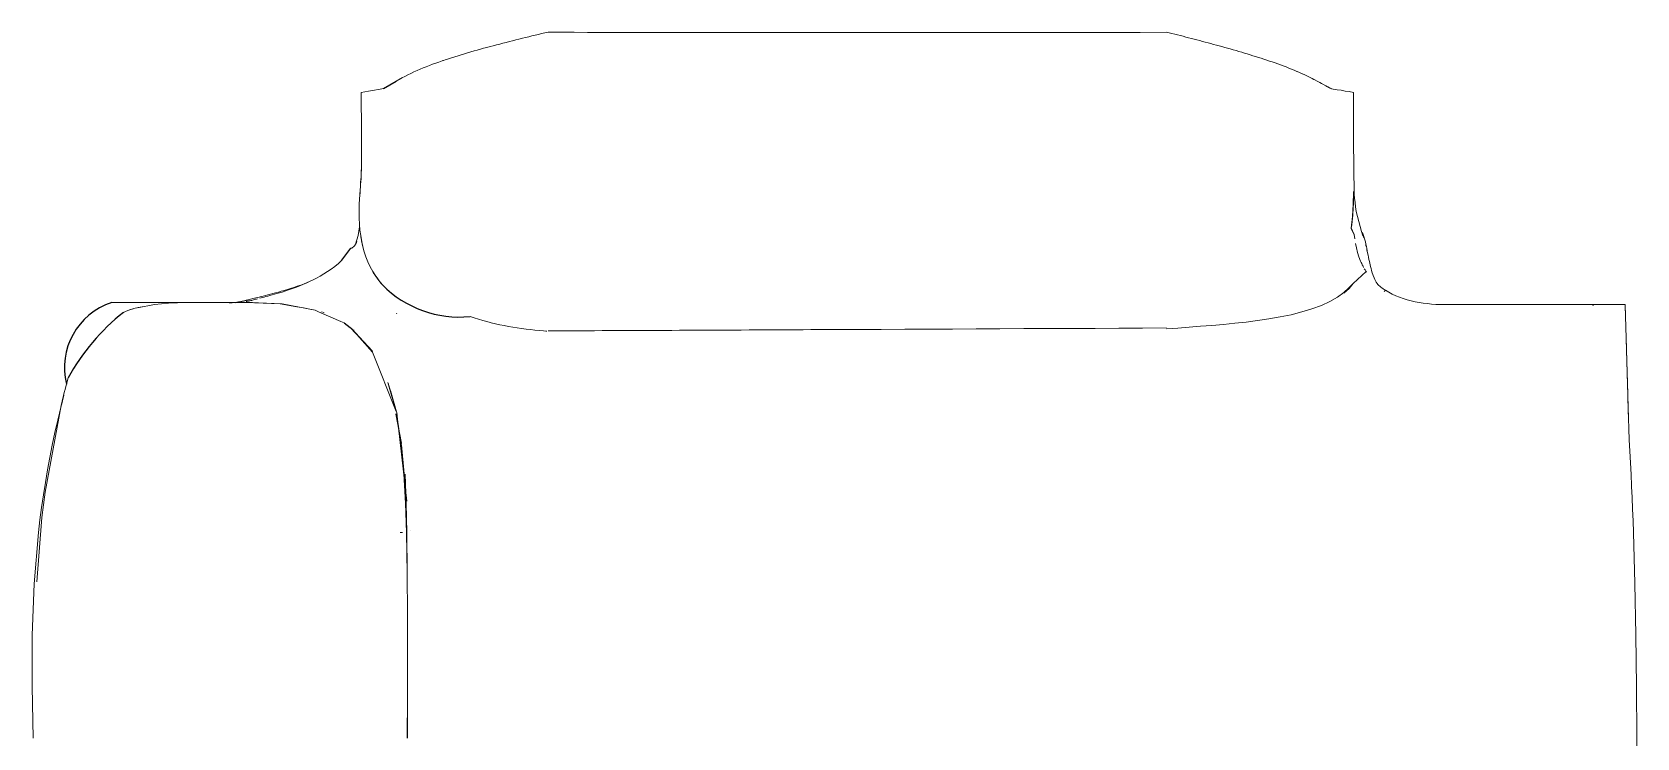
# Model space of a CAD drawing. Header units: inches. Extents: x -2 to 764, y -6 to 562.
# Drawn here: x 49.19 to 79.59, y 241.11 to 254.49 of the extents above; entities that cross this region are included whole.
import ezdxf

# ---------------------------------------------------------------- set-up
doc = ezdxf.new("R2010")
doc.units = ezdxf.units.IN
doc.header["$MEASUREMENT"] = 0
doc.layers.get('0').update_dxf_attribs({"true_color": 0xffffff})
doc.layers.add('SEAT', color=5, linetype='Continuous')

# ---------------------------------------------------------------- blocks, each defined once
blk = doc.blocks.new('LSD225X_0P')
at = {"layer": 'SEAT', "linetype": 'Continuous', "lineweight": 0}
for p, q in [((-6.526, 41.345), (-6.465, 41.36)), ((-6.465, 41.36), (-6.404, 41.375)), ((-6.404, 41.375), (-6.339, 41.391)), ((-6.339, 41.391), (-6.279, 41.406)), ((-6.279, 41.406), (-6.218, 41.421)), ((-6.218, 41.421), (-6.158, 41.436)), ((-6.158, 41.436), (-6.097, 41.45)), ((-6.097, 41.45), (-6.037, 41.465)), ((-6.037, 41.465), (-5.976, 41.48)), ((-5.976, 41.48), (-5.916, 41.494)), ((-5.916, 41.494), (-5.854, 41.509)), ((-5.854, 41.505), (-5.854, 41.509)), ((-5.854, 41.509), (-5.605, 41.507)), ((-5.854, 41.506), (-5.854, 41.509)), ((-5.605, 41.507), (-5.356, 41.506)), ((-5.356, 41.506), (-5.108, 41.504)), ((-5.108, 41.504), (-4.859, 41.504)), ((-4.859, 41.504), (-4.614, 41.503)), ((-4.614, 41.503), (-4.361, 41.502)), ((-4.361, 41.502), (-4.111, 41.502)), ((-4.111, 41.502), (-3.862, 41.501)), ((-3.862, 41.501), (-3.604, 41.501)), ((-3.604, 41.501), (-3.372, 41.501)), ((-3.372, 41.501), (-3.114, 41.501)), ((-3.114, 41.501), (-2.866, 41.501)), ((-2.866, 41.501), (-2.616, 41.502)), ((-2.616, 41.502), (-2.361, 41.502)), ((-2.361, 41.502), (-2.128, 41.502)), ((-2.128, 41.502), (-1.867, 41.503)), ((-1.867, 41.503), (-1.606, 41.503)), ((-1.606, 41.503), (-1.368, 41.503)), ((-1.368, 41.503), (-1.118, 41.503)), ((-1.118, 41.503), (-0.869, 41.503)), ((-0.869, 41.503), (-0.619, 41.503)), ((-0.619, 41.503), (0.38, 41.503)), ((0.38, 41.503), (0.629, 41.503)), ((0.629, 41.503), (0.88, 41.503)), ((0.88, 41.503), (1.128, 41.503)), ((1.128, 41.503), (1.378, 41.503)), ((1.378, 41.503), (1.627, 41.503)), ((1.627, 41.503), (1.877, 41.502)), ((1.877, 41.502), (2.12, 41.502)), ((2.12, 41.502), (2.376, 41.502)), ((2.376, 41.502), (2.625, 41.501)), ((2.625, 41.501), (2.874, 41.501)), ((2.874, 41.501), (3.134, 41.501)), ((3.134, 41.501), (3.373, 41.5)), ((3.373, 41.5), (3.612, 41.5)), ((3.612, 41.5), (3.373, 41.5)), ((3.373, 41.5), (3.442, 41.5)), ((3.442, 41.5), (3.612, 41.5)), ((3.612, 41.5), (3.871, 41.501)), ((3.871, 41.501), (4.121, 41.501)), ((4.121, 41.501), (4.373, 41.502)), ((4.373, 41.502), (4.619, 41.502)), ((4.619, 41.502), (4.868, 41.503)), ((4.868, 41.503), (5.116, 41.503)), ((5.116, 41.503), (5.365, 41.504)), ((5.365, 41.504), (5.116, 41.503)), ((5.116, 41.503), (5.19, 41.504)), ((5.19, 41.504), (5.863, 41.508)), ((5.863, 41.508), (5.915, 41.495)), ((5.915, 41.495), (5.968, 41.482)), ((5.968, 41.482), (6.021, 41.469)), ((6.021, 41.469), (6.073, 41.455)), ((6.073, 41.455), (6.126, 41.442)), ((6.126, 41.442), (6.178, 41.429)), ((6.178, 41.429), (6.23, 41.415)), ((6.23, 41.415), (6.283, 41.402)), ((6.283, 41.402), (6.336, 41.388)), ((6.336, 41.388), (6.389, 41.374)), ((6.389, 41.374), (6.441, 41.361)), ((6.441, 41.361), (6.494, 41.347)), ((-7.62, 41.043), (-7.559, 41.062)), ((-7.559, 41.062), (-7.499, 41.08)), ((-7.499, 41.08), (-7.438, 41.098)), ((-7.438, 41.098), (-7.378, 41.116)), ((-7.378, 41.116), (-7.317, 41.134)), ((-7.317, 41.134), (-7.256, 41.151)), ((-7.256, 41.151), (-7.196, 41.169)), ((-7.196, 41.169), (-7.135, 41.186)), ((-7.135, 41.186), (-7.074, 41.202)), ((-7.074, 41.202), (-7.013, 41.219)), ((-7.013, 41.219), (-6.952, 41.235)), ((-6.952, 41.235), (-6.892, 41.251)), ((-6.892, 41.251), (-6.831, 41.267)), ((-6.831, 41.267), (-6.77, 41.283)), ((-6.77, 41.283), (-6.709, 41.299)), ((-6.709, 41.299), (-6.648, 41.314)), ((-6.648, 41.314), (-6.587, 41.33)), ((-6.587, 41.33), (-6.526, 41.345)), ((6.494, 41.347), (6.547, 41.333)), ((6.547, 41.333), (6.599, 41.319)), ((6.599, 41.319), (6.652, 41.305)), ((6.652, 41.305), (6.704, 41.291)), ((6.704, 41.291), (6.757, 41.276)), ((6.757, 41.276), (6.809, 41.262)), ((6.809, 41.262), (6.862, 41.248)), ((6.862, 41.248), (6.914, 41.233)), ((6.914, 41.233), (6.967, 41.219)), ((6.967, 41.219), (7.02, 41.204)), ((7.02, 41.204), (7.072, 41.189)), ((7.072, 41.189), (7.125, 41.174)), ((7.125, 41.174), (7.184, 41.157)), ((7.184, 41.157), (7.237, 41.141)), ((7.237, 41.141), (7.29, 41.126)), ((7.29, 41.126), (7.342, 41.11)), ((7.342, 41.11), (7.395, 41.095)), ((7.395, 41.095), (7.448, 41.079)), ((7.448, 41.079), (7.5, 41.062)), ((7.5, 41.062), (7.553, 41.046)), ((-8.452, 40.727), (-8.394, 40.754)), ((-8.394, 40.754), (-8.336, 40.78)), ((-8.336, 40.78), (-8.278, 40.805)), ((-8.278, 40.805), (-8.219, 40.829)), ((-8.219, 40.829), (-8.16, 40.853)), ((-8.16, 40.853), (-8.101, 40.876)), ((-8.101, 40.876), (-8.041, 40.899)), ((-8.041, 40.899), (-7.982, 40.921)), ((-7.982, 40.921), (-7.922, 40.942)), ((-7.922, 40.942), (-7.892, 40.953)), ((-7.892, 40.953), (-7.862, 40.963)), ((-7.862, 40.963), (-7.847, 40.968)), ((-7.847, 40.968), (-7.832, 40.973)), ((-7.832, 40.973), (-7.802, 40.984)), ((-7.802, 40.984), (-7.741, 41.004)), ((-7.741, 41.004), (-7.681, 41.023)), ((-7.681, 41.023), (-7.62, 41.043)), ((7.553, 41.046), (7.606, 41.029)), ((7.606, 41.029), (7.658, 41.013)), ((7.658, 41.013), (7.711, 40.995)), ((7.711, 40.995), (7.763, 40.978)), ((7.763, 40.978), (7.816, 40.96)), ((7.816, 40.96), (7.868, 40.943)), ((7.868, 40.943), (7.92, 40.924)), ((7.92, 40.924), (7.972, 40.906)), ((7.972, 40.906), (8.025, 40.887)), ((8.025, 40.887), (8.077, 40.867)), ((8.077, 40.867), (8.129, 40.848)), ((8.129, 40.848), (8.181, 40.828)), ((8.181, 40.828), (8.232, 40.807)), ((8.232, 40.807), (8.284, 40.786)), ((8.284, 40.786), (8.335, 40.764)), ((8.374, 40.747), (8.323, 40.769)), ((8.323, 40.769), (8.386, 40.742)), ((8.335, 40.764), (8.374, 40.747)), ((8.437, 40.719), (8.374, 40.747)), ((8.386, 40.742), (8.374, 40.747)), ((8.374, 40.747), (8.424, 40.725)), ((-8.73, 40.579), (-8.658, 40.62)), ((-8.676, 40.61), (-8.73, 40.579)), ((-8.713, 40.59), (-8.658, 40.62)), ((-8.603, 40.649), (-8.676, 40.61)), ((-8.676, 40.61), (-8.649, 40.625)), ((-8.658, 40.62), (-8.676, 40.61)), ((-8.658, 40.62), (-8.603, 40.649)), ((-8.649, 40.625), (-8.621, 40.641)), ((-8.621, 40.641), (-8.565, 40.67)), ((-8.565, 40.67), (-8.509, 40.699)), ((-8.509, 40.699), (-8.452, 40.727)), ((8.386, 40.742), (8.395, 40.738)), ((8.395, 40.738), (8.437, 40.719)), ((8.424, 40.725), (8.475, 40.702)), ((8.475, 40.702), (8.525, 40.679)), ((8.525, 40.679), (8.575, 40.655)), ((8.575, 40.655), (8.624, 40.63)), ((8.673, 40.605), (8.611, 40.636)), ((8.611, 40.636), (8.66, 40.611)), ((8.624, 40.63), (8.657, 40.613)), ((8.657, 40.613), (8.673, 40.605)), ((8.708, 40.586), (8.66, 40.611)), ((8.66, 40.611), (8.673, 40.605)), ((8.66, 40.611), (8.721, 40.579)), ((8.673, 40.605), (8.721, 40.579)), ((8.756, 40.56), (8.708, 40.586)), ((8.79, 40.541), (8.743, 40.567)), ((8.743, 40.567), (8.803, 40.534)), ((8.772, 40.551), (8.756, 40.56)), ((8.803, 40.534), (8.772, 40.551)), ((8.824, 40.522), (8.777, 40.547)), ((8.777, 40.547), (8.837, 40.515)), ((8.836, 40.515), (8.79, 40.541)), ((8.87, 40.497), (8.824, 40.522)), ((8.837, 40.515), (8.824, 40.522)), ((8.824, 40.522), (8.883, 40.488)), ((8.837, 40.515), (8.836, 40.515)), ((8.883, 40.488), (8.837, 40.515)), ((8.904, 40.479), (8.858, 40.503)), ((8.858, 40.503), (8.916, 40.471)), ((8.88, 40.491), (8.87, 40.497)), ((8.916, 40.471), (8.88, 40.491)), ((8.937, 40.461), (8.892, 40.484)), ((8.892, 40.484), (8.949, 40.454)), ((8.921, 40.469), (8.904, 40.479)), ((8.949, 40.454), (8.921, 40.469)), ((8.971, 40.444), (8.926, 40.466)), ((8.957, 40.451), (8.937, 40.461)), ((8.995, 40.434), (8.96, 40.448)), ((8.984, 40.438), (8.971, 40.444)), ((-9.397, 40.367), (-9.325, 40.379)), ((-9.397, 40.349), (-9.397, 40.367)), ((-9.397, 40.332), (-9.397, 40.349)), ((-9.397, 40.314), (-9.397, 40.332)), ((-9.397, 40.296), (-9.397, 40.314)), ((-9.397, 40.278), (-9.397, 40.296)), ((-9.397, 40.261), (-9.397, 40.278)), ((-9.397, 40.243), (-9.397, 40.261)), ((-9.397, 40.225), (-9.397, 40.243)), ((-9.397, 40.207), (-9.397, 40.225)), ((-9.397, 40.19), (-9.397, 40.207)), ((-9.397, 40.172), (-9.397, 40.19)), ((-9.397, 40.154), (-9.397, 40.172)), ((-9.397, 40.136), (-9.397, 40.154)), ((-9.397, 40.119), (-9.397, 40.136)), ((-9.325, 40.379), (-9.253, 40.391)), ((-9.253, 40.391), (-9.181, 40.402)), ((-9.181, 40.402), (-9.037, 40.426)), ((-8.972, 40.439), (-9.037, 40.426)), ((8.986, 40.435), (8.985, 40.436)), ((8.996, 40.433), (8.993, 40.434)), ((9.02, 40.429), (8.995, 40.434)), ((9.097, 40.417), (9.02, 40.429)), ((9.174, 40.405), (9.097, 40.417)), ((9.25, 40.392), (9.174, 40.405)), ((9.327, 40.38), (9.25, 40.392)), ((9.404, 40.367), (9.327, 40.38)), ((9.404, 40.338), (9.404, 40.367)), ((9.404, 40.309), (9.404, 40.338)), ((9.404, 40.28), (9.404, 40.309)), ((9.404, 40.25), (9.404, 40.28)), ((9.404, 40.221), (9.404, 40.25)), ((9.404, 40.191), (9.404, 40.221)), ((9.404, 40.162), (9.404, 40.191)), ((9.404, 40.132), (9.404, 40.162)), ((-9.397, 40.101), (-9.397, 40.119)), ((-9.397, 40.083), (-9.397, 40.101)), ((-9.397, 40.065), (-9.397, 40.083)), ((-9.397, 40.048), (-9.397, 40.065)), ((-9.397, 40.03), (-9.397, 40.048)), ((-9.397, 40.012), (-9.397, 40.03)), ((-9.397, 39.994), (-9.397, 40.012)), ((-9.388, 39.962), (-9.397, 40.003)), ((-9.388, 39.944), (-9.388, 39.962)), ((-9.388, 39.926), (-9.388, 39.944)), ((-9.388, 39.908), (-9.388, 39.926)), ((-9.388, 39.891), (-9.388, 39.908)), ((-9.388, 39.873), (-9.388, 39.891)), ((-9.388, 39.855), (-9.388, 39.873)), ((-9.388, 39.838), (-9.388, 39.855)), ((-9.388, 39.82), (-9.388, 39.838)), ((9.404, 40.103), (9.404, 40.132)), ((9.404, 40.073), (9.404, 40.103)), ((9.404, 40.044), (9.404, 40.073)), ((9.404, 40.014), (9.404, 40.044)), ((9.404, 39.985), (9.404, 40.014)), ((9.404, 39.955), (9.404, 39.985)), ((9.404, 39.926), (9.404, 39.955)), ((9.404, 39.896), (9.404, 39.926)), ((9.404, 39.866), (9.404, 39.896)), ((9.404, 39.837), (9.404, 39.866)), ((9.404, 39.807), (9.404, 39.837)), ((-9.388, 39.802), (-9.388, 39.82)), ((-9.388, 39.784), (-9.388, 39.802)), ((-9.388, 39.767), (-9.388, 39.784)), ((-9.388, 39.749), (-9.388, 39.767)), ((-9.388, 39.731), (-9.388, 39.749)), ((-9.388, 39.713), (-9.388, 39.731)), ((-9.388, 39.696), (-9.388, 39.713)), ((-9.388, 39.678), (-9.388, 39.696)), ((-9.388, 39.66), (-9.388, 39.678)), ((-9.388, 39.642), (-9.388, 39.66)), ((-9.388, 39.624), (-9.388, 39.642)), ((-9.388, 39.606), (-9.388, 39.624)), ((-9.388, 39.588), (-9.388, 39.606)), ((-9.388, 39.57), (-9.388, 39.588)), ((-9.388, 39.552), (-9.388, 39.57)), ((-9.388, 39.534), (-9.388, 39.552)), ((-9.388, 39.516), (-9.388, 39.534)), ((9.404, 39.778), (9.404, 39.807)), ((9.404, 39.748), (9.404, 39.778)), ((9.404, 39.719), (9.404, 39.748)), ((9.404, 39.69), (9.404, 39.719)), ((9.404, 39.661), (9.404, 39.69)), ((9.404, 39.631), (9.404, 39.661)), ((9.404, 39.602), (9.404, 39.631)), ((9.404, 39.572), (9.404, 39.602)), ((9.404, 39.542), (9.404, 39.572)), ((9.404, 39.512), (9.404, 39.542)), ((-9.388, 39.497), (-9.388, 39.516)), ((-9.388, 39.479), (-9.388, 39.497)), ((-9.388, 39.461), (-9.388, 39.479)), ((-9.388, 39.443), (-9.388, 39.461)), ((-9.388, 39.425), (-9.388, 39.443)), ((-9.388, 39.407), (-9.388, 39.425)), ((-9.388, 39.389), (-9.388, 39.407)), ((-9.388, 39.372), (-9.388, 39.389)), ((-9.388, 39.355), (-9.388, 39.372)), ((-9.388, 39.338), (-9.388, 39.355)), ((-9.388, 39.321), (-9.388, 39.338)), ((-9.388, 39.305), (-9.388, 39.321)), ((-9.388, 39.289), (-9.388, 39.305)), ((-9.388, 39.274), (-9.388, 39.289)), ((-9.388, 39.259), (-9.388, 39.274)), ((-9.388, 39.244), (-9.388, 39.259)), ((-9.388, 39.229), (-9.388, 39.244)), ((-9.388, 39.215), (-9.388, 39.229)), ((9.404, 39.481), (9.404, 39.512)), ((9.404, 39.451), (9.404, 39.481)), ((9.422, 38.438), (9.404, 39.451)), ((9.404, 39.39), (9.404, 39.42)), ((9.404, 39.36), (9.404, 39.39)), ((9.404, 39.331), (9.404, 39.36)), ((-9.392, 38.881), (-9.39, 38.922)), ((-9.389, 39.011), (-9.391, 38.906)), ((-9.389, 38.995), (-9.391, 38.908)), ((-9.391, 38.906), (-9.39, 38.979)), ((-9.39, 38.979), (-9.391, 38.875)), ((-9.391, 38.908), (-9.388, 38.976)), ((-9.387, 39.109), (-9.39, 39.006)), ((-9.39, 39.006), (-9.388, 39.076)), ((-9.388, 39.076), (-9.39, 38.972)), ((-9.39, 38.972), (-9.389, 39.043)), ((-9.389, 39.043), (-9.39, 38.938)), ((-9.39, 39.006), (-9.389, 39.04)), ((-9.39, 38.933), (-9.388, 39.038)), ((-9.388, 39.017), (-9.39, 38.933)), ((-9.39, 38.979), (-9.389, 39.011)), ((-9.39, 38.938), (-9.389, 39.011)), ((-9.39, 38.972), (-9.39, 39.006)), ((-9.39, 38.974), (-9.39, 38.979)), ((-9.39, 38.938), (-9.39, 38.972)), ((-9.386, 39.142), (-9.389, 39.04)), ((-9.389, 39.04), (-9.387, 39.109)), ((-9.389, 39.043), (-9.388, 39.076)), ((-9.389, 39.04), (-9.388, 39.074)), ((-9.389, 39.011), (-9.389, 39.043)), ((-9.389, 38.995), (-9.388, 39.017)), ((-9.388, 39.201), (-9.388, 39.215)), ((-9.388, 39.187), (-9.388, 39.201)), ((-9.388, 39.173), (-9.388, 39.187)), ((-9.388, 39.159), (-9.388, 39.173)), ((-9.386, 39.171), (-9.388, 39.092)), ((-9.388, 39.146), (-9.388, 39.159)), ((-9.388, 39.132), (-9.388, 39.146)), ((-9.388, 39.108), (-9.387, 39.142)), ((-9.387, 39.142), (-9.388, 39.059)), ((-9.388, 39.119), (-9.388, 39.132)), ((-9.388, 39.105), (-9.388, 39.119)), ((-9.388, 39.076), (-9.387, 39.109)), ((-9.388, 39.081), (-9.388, 39.108)), ((-9.388, 39.059), (-9.388, 39.108)), ((-9.388, 39.108), (-9.388, 39.017)), ((-9.388, 39.092), (-9.388, 39.105)), ((-9.388, 39.079), (-9.388, 39.092)), ((-9.388, 39.074), (-9.388, 39.081)), ((-9.388, 39.059), (-9.388, 39.079)), ((-9.388, 39.038), (-9.388, 39.059)), ((-9.388, 39.017), (-9.388, 38.997)), ((-9.388, 38.976), (-9.388, 38.997)), ((-9.387, 39.109), (-9.386, 39.142)), ((-9.407, 38.601), (-9.404, 38.65)), ((-9.398, 38.728), (-9.405, 38.626)), ((-9.405, 38.626), (-9.4, 38.703)), ((-9.404, 38.65), (-9.398, 38.728)), ((-9.403, 38.65), (-9.397, 38.757)), ((-9.397, 38.753), (-9.403, 38.65)), ((-9.401, 38.676), (-9.395, 38.803)), ((-9.396, 38.778), (-9.401, 38.676)), ((-9.4, 38.703), (-9.397, 38.753)), ((-9.397, 38.757), (-9.396, 38.778)), ((-9.395, 38.803), (-9.394, 38.829)), ((-9.394, 38.829), (-9.393, 38.855)), ((-9.393, 38.855), (-9.392, 38.881)), ((-9.391, 38.875), (-9.391, 38.912)), ((-9.43, 38.233), (-9.424, 38.355)), ((-9.424, 38.355), (-9.423, 38.373)), ((-9.423, 38.373), (-9.421, 38.392)), ((-9.421, 38.392), (-9.415, 38.479)), ((-9.42, 38.412), (-9.411, 38.535)), ((-9.413, 38.515), (-9.42, 38.412)), ((-9.415, 38.479), (-9.413, 38.515)), ((-9.411, 38.535), (-9.41, 38.556)), ((-9.41, 38.556), (-9.408, 38.579)), ((-9.408, 38.579), (-9.407, 38.601)), ((9.396, 38.089), (9.406, 38.321)), ((9.397, 38.103), (9.406, 38.321)), ((9.402, 38.223), (9.404, 38.45)), ((9.404, 38.472), (9.403, 38.244)), ((9.403, 38.244), (9.404, 38.464)), ((9.403, 38.233), (9.404, 38.45)), ((9.404, 38.255), (9.404, 38.488)), ((9.404, 38.464), (9.404, 38.472)), ((9.404, 38.45), (9.404, 38.457)), ((9.406, 38.321), (9.406, 38.337)), ((9.406, 38.321), (9.406, 38.307)), ((9.422, 38.438), (9.428, 38.361)), ((9.428, 38.361), (9.436, 38.28)), ((-9.433, 38.099), (-9.431, 38.201)), ((-9.433, 38.084), (-9.433, 38.099)), ((-9.431, 37.974), (-9.433, 38.084)), ((-9.431, 38.201), (-9.43, 38.216)), ((-9.43, 38.216), (-9.43, 38.233)), ((9.391, 38.016), (9.364, 37.789)), ((9.368, 37.819), (9.394, 38.049)), ((9.37, 37.83), (9.394, 38.049)), ((9.393, 38.037), (9.373, 37.862)), ((9.389, 37.997), (9.402, 38.223)), ((9.402, 38.21), (9.389, 37.997)), ((9.39, 38.006), (9.403, 38.233)), ((9.39, 38.006), (9.391, 38.016)), ((9.403, 38.244), (9.391, 38.016)), ((9.391, 38.016), (9.392, 38.026)), ((9.392, 38.026), (9.393, 38.037)), ((9.401, 38.201), (9.393, 38.037)), ((9.393, 38.037), (9.394, 38.049)), ((9.394, 38.049), (9.405, 38.279)), ((9.394, 38.049), (9.401, 38.194)), ((9.394, 38.061), (9.395, 38.074)), ((9.394, 38.049), (9.394, 38.061)), ((9.395, 38.074), (9.396, 38.089)), ((9.398, 38.132), (9.396, 38.089)), ((9.396, 38.089), (9.397, 38.103)), ((9.406, 38.307), (9.398, 38.132)), ((9.401, 38.194), (9.404, 38.267)), ((9.404, 38.255), (9.401, 38.201)), ((9.402, 38.213), (9.402, 38.21)), ((9.404, 38.255), (9.403, 38.244)), ((9.404, 38.267), (9.404, 38.255)), ((9.436, 38.28), (9.446, 38.196)), ((9.446, 38.196), (9.457, 38.109)), ((9.457, 38.109), (9.556, 37.729)), ((-9.453, 37.653), (-9.436, 37.734)), ((-9.436, 37.734), (-9.423, 37.815)), ((-9.432, 37.989), (-9.431, 37.974)), ((-9.431, 37.974), (-9.426, 37.874)), ((-9.426, 37.874), (-9.426, 37.86)), ((-9.426, 37.86), (-9.417, 37.757)), ((-9.423, 37.815), (-9.422, 37.82)), ((-9.417, 37.757), (-9.403, 37.654)), ((9.362, 37.781), (9.39, 38.006)), ((9.388, 37.996), (9.362, 37.781)), ((9.364, 37.789), (9.362, 37.781)), ((9.362, 37.781), (9.42, 37.675)), ((9.365, 37.798), (9.367, 37.808)), ((9.42, 37.675), (9.365, 37.798)), ((9.367, 37.808), (9.368, 37.819)), ((9.373, 37.862), (9.368, 37.819)), ((9.368, 37.819), (9.37, 37.83)), ((9.389, 37.997), (9.388, 37.996)), ((9.39, 38.006), (9.389, 37.997)), ((9.556, 37.729), (9.582, 37.647)), ((9.579, 37.709), (9.595, 37.653)), ((-9.565, 37.421), (-9.562, 37.422)), ((-9.562, 37.422), (-9.559, 37.424)), ((-9.559, 37.424), (-9.557, 37.426)), ((-9.557, 37.426), (-9.554, 37.428)), ((-9.554, 37.428), (-9.551, 37.429)), ((-9.551, 37.429), (-9.548, 37.431)), ((-9.548, 37.431), (-9.545, 37.433)), ((-9.545, 37.433), (-9.543, 37.436)), ((-9.543, 37.436), (-9.54, 37.438)), ((-9.54, 37.438), (-9.537, 37.44)), ((-9.537, 37.44), (-9.532, 37.445)), ((-9.532, 37.445), (-9.534, 37.443)), ((-9.532, 37.445), (-9.529, 37.448)), ((-9.529, 37.448), (-9.527, 37.451)), ((-9.527, 37.451), (-9.524, 37.453)), ((-9.524, 37.453), (-9.522, 37.456)), ((-9.522, 37.456), (-9.519, 37.459)), ((-9.519, 37.459), (-9.517, 37.462)), ((-9.517, 37.462), (-9.514, 37.466)), ((-9.514, 37.466), (-9.512, 37.469)), ((-9.512, 37.469), (-9.51, 37.473)), ((-9.51, 37.473), (-9.508, 37.476)), ((-9.508, 37.476), (-9.505, 37.48)), ((-9.505, 37.48), (-9.503, 37.484)), ((-9.503, 37.484), (-9.501, 37.488)), ((-9.501, 37.488), (-9.499, 37.492)), ((-9.5, 37.484), (-9.501, 37.484)), ((-9.501, 37.484), (-9.501, 37.484)), ((-9.501, 37.484), (-9.5, 37.484)), ((-9.497, 37.493), (-9.5, 37.485)), ((-9.5, 37.485), (-9.498, 37.492)), ((-9.498, 37.492), (-9.5, 37.485)), ((-9.5, 37.484), (-9.5, 37.486)), ((-9.5, 37.485), (-9.5, 37.484)), ((-9.499, 37.488), (-9.474, 37.57)), ((-9.493, 37.504), (-9.499, 37.49)), ((-9.499, 37.492), (-9.497, 37.496)), ((-9.499, 37.49), (-9.497, 37.494)), ((-9.493, 37.503), (-9.497, 37.493)), ((-9.497, 37.496), (-9.495, 37.5)), ((-9.497, 37.494), (-9.496, 37.497)), ((-9.497, 37.496), (-9.497, 37.496)), ((-9.497, 37.494), (-9.497, 37.494)), ((-9.496, 37.497), (-9.494, 37.501)), ((-9.495, 37.5), (-9.493, 37.504)), ((-9.494, 37.501), (-9.487, 37.518)), ((-9.485, 37.521), (-9.493, 37.503)), ((-9.487, 37.518), (-9.485, 37.521)), ((-9.485, 37.521), (-9.476, 37.538)), ((-9.474, 37.57), (-9.453, 37.653)), ((-9.403, 37.654), (-9.384, 37.541)), ((-9.401, 37.642), (-9.403, 37.654)), ((-9.403, 37.654), (-9.386, 37.553)), ((-9.399, 37.629), (-9.401, 37.642)), ((-9.384, 37.541), (-9.399, 37.629)), ((-9.386, 37.553), (-9.362, 37.441)), ((-9.384, 37.541), (-9.386, 37.553)), ((-9.386, 37.553), (-9.364, 37.453)), ((-9.367, 37.465), (-9.384, 37.541)), ((-9.362, 37.441), (-9.367, 37.465)), ((-9.364, 37.453), (-9.362, 37.441)), ((-9.362, 37.441), (-9.335, 37.343)), ((9.43, 37.59), (9.42, 37.675)), ((9.462, 37.417), (9.444, 37.503)), ((9.483, 37.332), (9.462, 37.417)), ((9.578, 37.692), (9.604, 37.61)), ((9.595, 37.653), (9.621, 37.571)), ((9.621, 37.571), (9.632, 37.532)), ((9.632, 37.532), (9.638, 37.492)), ((9.632, 37.532), (9.641, 37.488)), ((9.638, 37.492), (9.639, 37.451)), ((9.641, 37.488), (9.65, 37.444)), ((9.65, 37.444), (9.665, 37.366)), ((9.659, 37.399), (9.662, 37.383)), ((9.659, 37.399), (9.665, 37.366)), ((-9.826, 37.123), (-9.895, 37.067)), ((-9.759, 37.183), (-9.826, 37.123)), ((-9.335, 37.343), (-9.303, 37.246)), ((-9.303, 37.246), (-9.265, 37.151)), ((-9.265, 37.151), (-9.223, 37.06)), ((9.51, 37.25), (9.483, 37.332)), ((9.54, 37.169), (9.51, 37.25)), ((9.551, 37.144), (9.54, 37.169)), ((9.563, 37.12), (9.551, 37.144)), ((9.574, 37.095), (9.563, 37.12)), ((9.587, 37.071), (9.574, 37.095)), ((9.662, 37.383), (9.674, 37.324)), ((9.674, 37.324), (9.683, 37.282)), ((9.683, 37.282), (9.691, 37.241)), ((9.691, 37.241), (9.7, 37.199)), ((9.7, 37.199), (9.709, 37.159)), ((9.709, 37.159), (9.722, 37.1)), ((9.722, 37.1), (9.731, 37.064)), ((-10.306, 36.812), (-10.383, 36.776)), ((-10.306, 36.812), (-10.371, 36.78)), ((-10.239, 36.846), (-10.306, 36.812)), ((-10.172, 36.883), (-10.239, 36.846)), ((-10.103, 36.924), (-10.172, 36.883)), ((-10.034, 36.968), (-10.103, 36.924)), ((-9.964, 37.015), (-10.034, 36.968)), ((-9.895, 37.067), (-9.964, 37.015)), ((-9.223, 37.06), (-9.175, 36.972)), ((-9.17, 36.963), (-9.175, 36.972)), ((-9.123, 36.887), (-9.175, 36.972)), ((-9.175, 36.972), (-9.117, 36.879)), ((-9.164, 36.953), (-9.17, 36.963)), ((-9.117, 36.879), (-9.164, 36.953)), ((-9.054, 36.794), (-9.123, 36.887)), ((-9.117, 36.879), (-9.123, 36.887)), ((-9.123, 36.887), (-9.06, 36.801)), ((-9.094, 36.848), (-9.117, 36.879)), ((-9.054, 36.794), (-9.094, 36.848)), ((-9.06, 36.801), (-8.99, 36.717)), ((-9.019, 36.751), (-9.054, 36.794)), ((9.403, 36.74), (9.648, 36.968)), ((9.599, 37.047), (9.587, 37.071)), ((9.626, 37.001), (9.612, 37.024)), ((9.64, 36.979), (9.626, 37.001)), ((9.655, 36.956), (9.64, 36.979)), ((9.731, 37.064), (9.74, 37.027)), ((9.74, 37.027), (9.75, 36.992)), ((9.75, 36.992), (9.763, 36.947)), ((9.763, 36.947), (9.773, 36.915)), ((9.773, 36.915), (9.786, 36.878)), ((9.784, 36.884), (9.784, 36.883)), ((9.784, 36.884), (9.786, 36.878)), ((9.784, 36.883), (9.797, 36.849)), ((9.797, 36.849), (9.81, 36.818)), ((9.809, 36.821), (9.823, 36.793)), ((9.809, 36.821), (9.809, 36.821)), ((9.809, 36.821), (9.81, 36.818)), ((9.823, 36.793), (9.838, 36.768)), ((-11.326, 36.486), (-11.36, 36.478)), ((-11.289, 36.495), (-11.326, 36.486)), ((-11.249, 36.505), (-11.289, 36.495)), ((-11.233, 36.487), (-11.263, 36.479)), ((-11.206, 36.515), (-11.249, 36.505)), ((-11.198, 36.496), (-11.233, 36.487)), ((-11.162, 36.526), (-11.206, 36.515)), ((-11.161, 36.505), (-11.198, 36.496)), ((-11.115, 36.538), (-11.162, 36.526)), ((-11.122, 36.516), (-11.161, 36.505)), ((-11.08, 36.527), (-11.122, 36.516)), ((-11.066, 36.551), (-11.115, 36.538)), ((-11.036, 36.539), (-11.08, 36.527)), ((-11.016, 36.565), (-11.066, 36.551)), ((-10.99, 36.552), (-11.036, 36.539)), ((-10.963, 36.579), (-11.016, 36.565)), ((-10.943, 36.566), (-10.99, 36.552)), ((-10.908, 36.595), (-10.963, 36.579)), ((-10.893, 36.581), (-10.943, 36.566)), ((-10.852, 36.612), (-10.908, 36.595)), ((-10.842, 36.597), (-10.893, 36.581)), ((-10.793, 36.629), (-10.852, 36.612)), ((-10.789, 36.615), (-10.842, 36.597)), ((-10.732, 36.649), (-10.793, 36.629)), ((-10.734, 36.633), (-10.789, 36.615)), ((-10.677, 36.654), (-10.734, 36.633)), ((-10.67, 36.669), (-10.732, 36.649)), ((-10.619, 36.675), (-10.677, 36.654)), ((-10.606, 36.691), (-10.67, 36.669)), ((-10.559, 36.699), (-10.619, 36.675)), ((-10.54, 36.714), (-10.606, 36.691)), ((-10.498, 36.724), (-10.559, 36.699)), ((-10.472, 36.739), (-10.54, 36.714)), ((-10.435, 36.751), (-10.498, 36.724)), ((-10.371, 36.78), (-10.472, 36.739)), ((-10.371, 36.78), (-10.435, 36.751)), ((-10.403, 36.766), (-10.371, 36.78)), ((-10.383, 36.776), (-10.403, 36.766)), ((-8.99, 36.717), (-9.019, 36.751)), ((9.102, 36.484), (9.221, 36.57)), ((9.221, 36.57), (9.32, 36.66)), ((9.324, 36.648), (9.225, 36.558)), ((9.32, 36.66), (9.403, 36.74)), ((9.403, 36.74), (9.324, 36.648)), ((9.838, 36.768), (9.836, 36.766)), ((9.838, 36.768), (9.853, 36.745)), ((9.852, 36.745), (9.849, 36.744)), ((9.853, 36.745), (9.852, 36.745)), ((9.853, 36.745), (9.869, 36.725)), ((9.869, 36.725), (9.886, 36.707)), ((9.886, 36.707), (9.904, 36.69)), ((9.945, 36.659), (9.924, 36.675)), ((9.924, 36.672), (9.924, 36.675)), ((9.966, 36.644), (9.945, 36.659)), ((9.988, 36.63), (9.966, 36.644)), ((10.01, 36.615), (9.988, 36.63)), ((9.989, 36.592), (9.998, 36.602)), ((10.01, 36.615), (9.991, 36.594)), ((9.998, 36.602), (10.005, 36.609)), ((10.01, 36.615), (10.074, 36.578)), ((10.074, 36.578), (10.14, 36.543)), ((10.14, 36.543), (10.208, 36.512)), ((10.208, 36.512), (10.279, 36.483)), ((-14.076, 36.381), (-14.12, 36.381)), ((-14.12, 36.381), (-14.12, 36.381)), ((-14.031, 36.381), (-14.076, 36.381)), ((-13.986, 36.381), (-14.031, 36.381)), ((-13.942, 36.381), (-13.986, 36.381)), ((-13.897, 36.381), (-13.942, 36.381)), ((-13.853, 36.381), (-13.897, 36.381)), ((-13.897, 36.196), (-13.86, 36.211)), ((-13.868, 36.381), (-13.882, 36.381)), ((-13.861, 36.381), (-13.868, 36.381)), ((-13.819, 36.381), (-13.861, 36.381)), ((-13.86, 36.211), (-13.782, 36.241)), ((-13.809, 36.381), (-13.853, 36.381)), ((-13.807, 36.381), (-13.819, 36.381)), ((-13.765, 36.381), (-13.809, 36.381)), ((-13.791, 36.381), (-13.807, 36.381)), ((-13.796, 36.238), (-13.714, 36.262)), ((-13.758, 36.381), (-13.791, 36.381)), ((-13.782, 36.241), (-13.703, 36.267)), ((-13.721, 36.381), (-13.765, 36.381)), ((-13.746, 36.381), (-13.758, 36.381)), ((-13.677, 36.381), (-13.721, 36.381)), ((-13.703, 36.267), (-13.622, 36.29)), ((-13.633, 36.381), (-13.677, 36.381)), ((-13.589, 36.381), (-13.633, 36.381)), ((-13.625, 36.381), (-13.632, 36.381)), ((-13.309, 36.342), (-13.631, 36.285)), ((-13.607, 36.381), (-13.625, 36.381)), ((-13.622, 36.29), (-13.542, 36.301)), ((-13.582, 36.381), (-13.607, 36.381)), ((-13.546, 36.381), (-13.589, 36.381)), ((-13.565, 36.381), (-13.582, 36.381)), ((-13.569, 36.381), (-13.572, 36.381)), ((-13.565, 36.381), (-13.569, 36.381)), ((-13.54, 36.381), (-13.565, 36.381)), ((-13.548, 36.381), (-13.565, 36.381)), ((-13.545, 36.381), (-13.548, 36.381)), ((-13.502, 36.381), (-13.546, 36.381)), ((-13.505, 36.381), (-13.545, 36.381)), ((-13.498, 36.381), (-13.54, 36.381)), ((-13.446, 36.381), (-13.505, 36.381)), ((-13.459, 36.381), (-13.502, 36.381)), ((-13.416, 36.381), (-13.459, 36.381)), ((-13.422, 36.381), (-13.446, 36.381)), ((-13.411, 36.381), (-13.422, 36.381)), ((-13.374, 36.381), (-13.416, 36.381)), ((-13.387, 36.381), (-13.411, 36.381)), ((-13.375, 36.381), (-13.387, 36.381)), ((-13.369, 36.381), (-13.375, 36.381)), ((-13.331, 36.381), (-13.374, 36.381)), ((-13.328, 36.381), (-13.369, 36.381)), ((-13.289, 36.381), (-13.331, 36.381)), ((-13.296, 36.381), (-13.328, 36.381)), ((-13.309, 36.342), (-13.043, 36.368)), ((-13.288, 36.381), (-13.296, 36.381)), ((-13.247, 36.381), (-13.289, 36.381)), ((-13.27, 36.381), (-13.288, 36.381)), ((-13.25, 36.381), (-13.27, 36.381)), ((-13.245, 36.381), (-13.25, 36.381)), ((-13.205, 36.381), (-13.247, 36.381)), ((-13.212, 36.381), (-13.245, 36.381)), ((-13.155, 36.381), (-13.212, 36.381)), ((-13.163, 36.381), (-13.205, 36.381)), ((-13.168, 36.381), (-13.17, 36.381)), ((-13.165, 36.381), (-13.168, 36.381)), ((-13.136, 36.381), (-13.165, 36.381)), ((-13.122, 36.381), (-13.163, 36.381)), ((-13.098, 36.381), (-13.155, 36.381)), ((-13.097, 36.381), (-13.136, 36.381)), ((-13.081, 36.381), (-13.122, 36.381)), ((-13.042, 36.381), (-13.098, 36.381)), ((-13.076, 36.381), (-13.097, 36.381)), ((-12.882, 36.381), (-13.085, 36.379)), ((-13.085, 36.379), (-12.921, 36.381)), ((-13.041, 36.381), (-13.081, 36.381)), ((-13.072, 36.381), (-13.076, 36.381)), ((-13.069, 36.381), (-13.072, 36.381)), ((-13.058, 36.381), (-13.069, 36.381)), ((-13.019, 36.381), (-13.058, 36.381)), ((-12.843, 36.381), (-13.045, 36.38)), ((-13.045, 36.38), (-12.881, 36.381)), ((-12.704, 36.381), (-13.043, 36.368)), ((-12.986, 36.381), (-13.042, 36.381)), ((-13, 36.381), (-13.041, 36.381)), ((-12.981, 36.381), (-13.019, 36.381)), ((-12.805, 36.381), (-13.005, 36.381)), ((-13.005, 36.381), (-12.842, 36.381)), ((-12.96, 36.381), (-13, 36.381)), ((-12.932, 36.381), (-12.986, 36.381)), ((-12.978, 36.381), (-12.981, 36.381)), ((-12.977, 36.381), (-12.978, 36.381)), ((-12.975, 36.381), (-12.977, 36.381)), ((-12.943, 36.381), (-12.975, 36.381)), ((-12.921, 36.381), (-12.96, 36.381)), ((-12.906, 36.381), (-12.943, 36.381)), ((-12.877, 36.381), (-12.932, 36.381)), ((-12.881, 36.381), (-12.921, 36.381)), ((-12.921, 36.381), (-12.921, 36.381)), ((-12.888, 36.381), (-12.906, 36.381)), ((-12.884, 36.381), (-12.888, 36.381)), ((-12.88, 36.381), (-12.884, 36.381)), ((-12.881, 36.381), (-12.882, 36.381)), ((-12.842, 36.381), (-12.881, 36.381)), ((-12.868, 36.381), (-12.88, 36.381)), ((-12.824, 36.381), (-12.877, 36.381)), ((-12.831, 36.381), (-12.868, 36.381)), ((-12.842, 36.381), (-12.843, 36.381)), ((-12.804, 36.381), (-12.842, 36.381)), ((-12.795, 36.381), (-12.831, 36.381)), ((-12.771, 36.381), (-12.824, 36.381)), ((-12.804, 36.381), (-12.805, 36.381)), ((-12.771, 36.381), (-12.804, 36.381)), ((-12.793, 36.381), (-12.795, 36.381)), ((-12.791, 36.381), (-12.793, 36.381)), ((-12.793, 36.381), (-12.793, 36.381)), ((-12.759, 36.381), (-12.791, 36.381)), ((-12.719, 36.381), (-12.771, 36.381)), ((-12.77, 36.381), (-12.766, 36.381)), ((-12.766, 36.381), (-12.728, 36.381)), ((-12.723, 36.381), (-12.759, 36.381)), ((-12.728, 36.381), (-12.691, 36.381)), ((-12.708, 36.381), (-12.723, 36.381)), ((-12.668, 36.381), (-12.719, 36.381)), ((-12.704, 36.381), (-12.708, 36.381)), ((-12.7, 36.381), (-12.704, 36.381)), ((-12.687, 36.381), (-12.7, 36.381)), ((-12.691, 36.381), (-12.654, 36.381)), ((-12.655, 36.381), (-12.687, 36.381)), ((-12.654, 36.381), (-12.668, 36.381)), ((-12.652, 36.381), (-12.655, 36.381)), ((-12.654, 36.381), (-12.617, 36.381)), ((-12.617, 36.381), (-12.652, 36.381)), ((-12.553, 36.381), (-12.617, 36.381)), ((-12.553, 36.381), (-12.617, 36.381)), ((-12.617, 36.381), (-12.542, 36.381)), ((-12.551, 36.381), (-12.553, 36.381)), ((-12.503, 36.381), (-12.553, 36.381)), ((-12.528, 36.381), (-12.551, 36.381)), ((-12.542, 36.381), (-12.537, 36.381)), ((-12.537, 36.381), (-12.482, 36.381)), ((-12.513, 36.381), (-12.528, 36.381)), ((-12.501, 36.381), (-12.513, 36.381)), ((-12.489, 36.381), (-12.503, 36.381)), ((-12.482, 36.381), (-12.501, 36.381)), ((-12.482, 36.381), (-12.489, 36.381)), ((-12.442, 36.381), (-12.482, 36.381)), ((-12.428, 36.381), (-12.482, 36.381)), ((-12.409, 36.381), (-12.442, 36.381)), ((-12.368, 36.381), (-12.428, 36.381)), ((-12.39, 36.381), (-12.409, 36.381)), ((-12.378, 36.381), (-12.39, 36.381)), ((-12.359, 36.381), (-12.378, 36.381)), ((-12.309, 36.381), (-12.368, 36.381)), ((-12.295, 36.381), (-12.359, 36.381)), ((-12.253, 36.381), (-12.309, 36.381)), ((-12.284, 36.381), (-12.295, 36.381)), ((-12.282, 36.381), (-12.284, 36.381)), ((-12.279, 36.381), (-12.282, 36.381)), ((-12.203, 36.381), (-12.279, 36.381)), ((-12.198, 36.381), (-12.253, 36.381)), ((-12.192, 36.381), (-12.203, 36.381)), ((-12.145, 36.381), (-12.198, 36.381)), ((-12.184, 36.381), (-12.192, 36.381)), ((-12.168, 36.381), (-12.184, 36.381)), ((-12.13, 36.381), (-12.168, 36.381)), ((-12.094, 36.381), (-12.145, 36.381)), ((-12.105, 36.381), (-12.13, 36.381)), ((-12.091, 36.381), (-12.105, 36.381)), ((-12.044, 36.381), (-12.094, 36.381)), ((-12.079, 36.381), (-12.091, 36.381)), ((-12.061, 36.381), (-12.079, 36.381)), ((-12.016, 36.381), (-12.061, 36.381)), ((-11.997, 36.381), (-12.044, 36.381)), ((-11.967, 36.382), (-12.008, 36.383)), ((-12.008, 36.383), (-11.825, 36.381)), ((-11.952, 36.381), (-11.997, 36.381)), ((-11.967, 36.382), (-11.786, 36.381)), ((-11.825, 36.381), (-11.967, 36.382)), ((-11.927, 36.382), (-11.967, 36.382)), ((-11.908, 36.381), (-11.952, 36.381)), ((-11.927, 36.382), (-11.748, 36.381)), ((-11.786, 36.381), (-11.927, 36.382)), ((-11.89, 36.381), (-11.927, 36.382)), ((-11.865, 36.381), (-11.908, 36.381)), ((-11.868, 36.379), (-11.894, 36.378)), ((-11.713, 36.381), (-11.89, 36.381)), ((-11.841, 36.379), (-11.868, 36.379)), ((-11.825, 36.381), (-11.865, 36.381)), ((-11.678, 36.381), (-11.854, 36.381)), ((-11.854, 36.381), (-11.713, 36.381)), ((-11.819, 36.381), (-11.854, 36.381)), ((-11.786, 36.381), (-11.825, 36.381)), ((-11.786, 36.381), (-11.819, 36.381)), ((-11.748, 36.381), (-11.786, 36.381)), ((-11.754, 36.38), (-11.786, 36.381)), ((-11.777, 36.378), (-11.656, 36.404)), ((-11.659, 36.403), (-11.777, 36.378)), ((-11.759, 36.381), (-11.64, 36.407)), ((-11.661, 36.403), (-11.759, 36.381)), ((-11.724, 36.38), (-11.754, 36.38)), ((-11.744, 36.388), (-11.753, 36.387)), ((-11.73, 36.39), (-11.744, 36.388)), ((-11.74, 36.385), (-11.624, 36.411)), ((-11.662, 36.403), (-11.74, 36.385)), ((-11.716, 36.393), (-11.73, 36.39)), ((-11.694, 36.38), (-11.724, 36.38)), ((-11.721, 36.389), (-11.606, 36.415)), ((-11.659, 36.403), (-11.721, 36.389)), ((-11.701, 36.395), (-11.716, 36.393)), ((-11.701, 36.393), (-11.588, 36.42)), ((-11.649, 36.406), (-11.701, 36.393)), ((-11.687, 36.398), (-11.701, 36.395)), ((-11.525, 36.381), (-11.694, 36.38)), ((-11.672, 36.401), (-11.687, 36.398)), ((-11.68, 36.398), (-11.569, 36.424)), ((-11.633, 36.41), (-11.68, 36.398)), ((-11.656, 36.404), (-11.672, 36.401)), ((-11.497, 36.381), (-11.666, 36.381)), ((-11.666, 36.381), (-11.525, 36.381)), ((-11.606, 36.415), (-11.662, 36.403)), ((-11.624, 36.411), (-11.661, 36.403)), ((-11.659, 36.403), (-11.55, 36.429)), ((-11.588, 36.42), (-11.659, 36.403)), ((-11.607, 36.416), (-11.659, 36.403)), ((-11.64, 36.407), (-11.659, 36.403)), ((-11.64, 36.407), (-11.656, 36.404)), ((-11.569, 36.424), (-11.649, 36.406)), ((-11.624, 36.411), (-11.64, 36.407)), ((-11.47, 36.381), (-11.638, 36.381)), ((-11.637, 36.408), (-11.531, 36.434)), ((-11.57, 36.425), (-11.637, 36.408)), ((-11.55, 36.429), (-11.633, 36.41)), ((-11.606, 36.415), (-11.624, 36.411)), ((-11.615, 36.413), (-11.511, 36.44)), ((-11.525, 36.436), (-11.615, 36.413)), ((-11.531, 36.434), (-11.607, 36.416)), ((-11.588, 36.42), (-11.606, 36.415)), ((-11.569, 36.424), (-11.588, 36.42)), ((-11.58, 36.381), (-11.586, 36.381)), ((-11.428, 36.377), (-11.58, 36.381)), ((-10.931, 36.359), (-11.58, 36.381)), ((-11.58, 36.381), (-11.54, 36.381)), ((-11.558, 36.404), (-11.571, 36.402)), ((-11.511, 36.44), (-11.57, 36.425)), ((-11.55, 36.429), (-11.569, 36.424)), ((-11.545, 36.407), (-11.558, 36.404)), ((-11.531, 36.434), (-11.55, 36.429)), ((-11.531, 36.41), (-11.545, 36.407)), ((-11.501, 36.381), (-11.532, 36.381)), ((-11.511, 36.44), (-11.531, 36.434)), ((-11.516, 36.413), (-11.531, 36.41)), ((-11.489, 36.445), (-11.525, 36.436)), ((-11.501, 36.416), (-11.516, 36.413)), ((-11.489, 36.445), (-11.511, 36.44)), ((-11.485, 36.42), (-11.501, 36.416)), ((-11.486, 36.381), (-11.501, 36.381)), ((-11.467, 36.451), (-11.489, 36.445)), ((-10.894, 36.356), (-11.486, 36.381)), ((-11.468, 36.424), (-11.485, 36.42)), ((-11.463, 36.381), (-11.478, 36.381)), ((-11.452, 36.429), (-11.468, 36.424)), ((-11.444, 36.457), (-11.467, 36.451)), ((-11.454, 36.381), (-11.463, 36.381)), ((-11.434, 36.433), (-11.452, 36.429)), ((-11.418, 36.463), (-11.444, 36.457)), ((-11.417, 36.438), (-11.434, 36.433)), ((-11.39, 36.471), (-11.418, 36.463)), ((-11.399, 36.443), (-11.417, 36.438)), ((-11.38, 36.448), (-11.399, 36.443)), ((-11.36, 36.478), (-11.39, 36.471)), ((-11.36, 36.453), (-11.38, 36.448)), ((-11.291, 36.472), (-11.316, 36.465)), ((-11.263, 36.479), (-11.291, 36.472)), ((-10.616, 36.302), (-10.931, 36.359)), ((-10.267, 36.237), (-10.894, 36.356)), ((-10.49, 36.279), (-10.616, 36.302)), ((-10.333, 36.251), (-10.49, 36.279)), ((-10.202, 36.209), (-10.267, 36.237)), ((-9.78, 36.023), (-10.202, 36.209)), ((-10.128, 36.199), (-10.144, 36.204)), ((-10.096, 36.19), (-10.113, 36.195)), ((8.224, 36.152), (8.426, 36.203)), ((8.426, 36.203), (8.619, 36.261)), ((8.619, 36.261), (8.798, 36.328)), ((8.798, 36.328), (8.96, 36.402)), ((8.96, 36.402), (9.102, 36.484)), ((10.279, 36.483), (10.35, 36.458)), ((10.35, 36.458), (10.424, 36.435)), ((10.424, 36.435), (10.498, 36.416)), ((10.498, 36.416), (10.574, 36.398)), ((10.574, 36.398), (10.65, 36.384)), ((10.65, 36.384), (10.728, 36.371)), ((10.728, 36.371), (10.806, 36.361)), ((10.806, 36.361), (10.885, 36.354)), ((10.885, 36.354), (10.964, 36.348)), ((10.964, 36.348), (11.044, 36.344)), ((11.194, 36.343), (10.996, 36.343)), ((11.044, 36.344), (11.123, 36.343)), ((11.123, 36.343), (11.202, 36.343)), ((11.233, 36.343), (11.194, 36.343)), ((11.47, 36.343), (11.233, 36.343)), ((11.707, 36.343), (11.47, 36.343)), ((11.944, 36.343), (11.707, 36.343)), ((11.849, 36.343), (11.849, 36.343)), ((12.181, 36.343), (11.944, 36.343)), ((12.15, 36.343), (12.15, 36.343)), ((12.419, 36.343), (12.181, 36.343)), ((12.656, 36.343), (12.419, 36.343)), ((12.45, 36.343), (12.45, 36.343)), ((12.656, 36.343), (12.656, 36.343)), ((12.893, 36.343), (12.656, 36.343)), ((12.751, 36.343), (12.751, 36.343)), ((12.893, 36.343), (12.893, 36.343)), ((13.13, 36.343), (12.893, 36.343)), ((13.051, 36.343), (13.051, 36.343)), ((13.13, 36.343), (13.13, 36.343)), ((13.367, 36.343), (13.13, 36.343)), ((13.351, 36.343), (13.351, 36.343)), ((13.367, 36.343), (13.367, 36.343)), ((13.367, 36.343), (13.367, 36.343)), ((13.604, 36.343), (13.367, 36.343)), ((13.604, 36.343), (13.604, 36.343)), ((13.604, 36.343), (13.604, 36.343)), ((13.842, 36.343), (13.604, 36.343)), ((13.652, 36.343), (13.652, 36.343)), ((13.842, 36.343), (13.842, 36.343)), ((13.842, 36.343), (13.842, 36.343)), ((14.079, 36.343), (13.842, 36.343)), ((13.954, 36.326), (13.915, 36.343)), ((13.952, 36.343), (13.952, 36.343)), ((14.079, 36.343), (14.079, 36.343)), ((14.079, 36.343), (14.079, 36.343)), ((14.316, 36.343), (14.079, 36.343)), ((14.253, 36.343), (14.253, 36.343)), ((14.314, 36.343), (14.316, 36.343)), ((14.316, 36.343), (14.394, 36.343)), ((14.316, 36.343), (14.316, 36.343)), ((14.316, 36.343), (14.316, 36.343)), ((14.434, 36.343), (14.316, 36.343)), ((14.394, 36.343), (14.473, 36.343)), ((14.434, 36.343), (14.434, 36.343)), ((14.435, 36.343), (14.434, 36.343)), ((14.494, 36.343), (14.434, 36.343)), ((14.553, 36.346), (14.473, 36.343)), ((14.494, 36.343), (14.494, 36.343)), ((14.494, 36.342), (14.494, 36.343)), ((14.523, 36.343), (14.494, 36.343)), ((14.523, 36.343), (14.523, 36.343)), ((14.553, 36.343), (14.523, 36.343)), ((14.553, 36.346), (14.555, 36.295)), ((14.553, 36.343), (14.56, 36.128)), ((14.555, 36.295), (14.556, 36.244)), ((14.556, 36.244), (14.558, 36.194)), ((14.558, 36.194), (14.559, 36.143)), ((-9.717, 35.995), (-9.78, 36.023)), ((-9.596, 35.905), (-9.605, 35.914)), ((-9.586, 35.895), (-9.596, 35.905)), ((-9.185, 35.469), (-9.596, 35.905)), ((-9.185, 35.469), (-9.586, 35.895)), ((-9.574, 35.886), (-9.586, 35.895)), ((-9.181, 35.456), (-9.586, 35.895)), ((-9.181, 35.456), (-9.574, 35.886)), ((-9.177, 35.443), (-9.574, 35.886)), ((-8.727, 36.179), (-8.72, 36.169)), ((-7.252, 36.091), (-7.331, 36.117)), ((-7.172, 36.065), (-7.252, 36.091)), ((-7.092, 36.042), (-7.172, 36.065)), ((-7.011, 36.02), (-7.092, 36.042)), ((-6.948, 36.003), (-7.011, 36.02)), ((-6.93, 35.999), (-6.948, 36.003)), ((-6.849, 35.979), (-6.93, 35.999)), ((-6.767, 35.961), (-6.849, 35.979)), ((-6.685, 35.945), (-6.767, 35.961)), ((-6.602, 35.929), (-6.685, 35.945)), ((-6.52, 35.915), (-6.602, 35.929)), ((-6.437, 35.902), (-6.52, 35.915)), ((-6.354, 35.89), (-6.437, 35.902)), ((-6.271, 35.879), (-6.354, 35.89)), ((-6.188, 35.869), (-6.271, 35.879)), ((1.807, 35.88), (1.356, 35.878)), ((2.258, 35.882), (1.807, 35.88)), ((2.708, 35.885), (2.258, 35.882)), ((3.159, 35.887), (2.708, 35.885)), ((3.609, 35.889), (3.159, 35.887)), ((4.06, 35.891), (3.609, 35.889)), ((4.511, 35.893), (4.06, 35.891)), ((4.961, 35.896), (4.511, 35.893)), ((5.412, 35.898), (4.961, 35.896)), ((5.863, 35.9), (5.412, 35.898)), ((5.863, 35.886), (6.079, 35.899)), ((6.079, 35.899), (6.294, 35.916)), ((6.294, 35.916), (6.51, 35.932)), ((6.51, 35.932), (6.725, 35.949)), ((6.725, 35.949), (6.942, 35.968)), ((6.942, 35.968), (7.158, 35.989)), ((7.158, 35.989), (7.374, 36.013)), ((7.374, 36.013), (7.589, 36.04)), ((7.589, 36.04), (7.803, 36.072)), ((7.803, 36.072), (8.015, 36.109)), ((8.015, 36.109), (8.224, 36.152)), ((14.559, 36.143), (14.56, 36.131)), ((14.56, 36.131), (14.56, 36.13)), ((14.56, 36.13), (14.56, 36.125)), ((14.567, 35.913), (14.56, 36.128)), ((14.56, 36.128), (14.56, 36.128)), ((14.56, 36.128), (14.56, 36.128)), ((14.56, 36.128), (14.56, 36.128)), ((14.56, 36.128), (14.56, 36.128)), ((14.56, 36.125), (14.56, 36.124)), ((14.56, 36.124), (14.561, 36.092)), ((14.561, 36.092), (14.563, 36.041)), ((14.563, 36.041), (14.564, 35.991)), ((14.564, 35.991), (14.566, 35.94)), ((14.566, 35.94), (14.566, 35.917)), ((14.566, 35.917), (14.566, 35.915)), ((14.566, 35.915), (14.567, 35.91)), ((14.573, 35.7), (14.567, 35.913)), ((14.567, 35.91), (14.567, 35.909)), ((14.567, 35.909), (14.567, 35.889)), ((14.567, 35.889), (14.569, 35.838)), ((-9.528, 35.858), (-9.546, 35.867)), ((-6.104, 35.86), (-6.188, 35.869)), ((-6.021, 35.852), (-6.104, 35.86)), ((-5.938, 35.844), (-6.021, 35.852)), ((-5.896, 35.84), (-5.938, 35.844)), ((-5.875, 35.838), (-5.896, 35.84)), ((-5.708, 35.846), (-5.854, 35.847)), ((-5.561, 35.846), (-5.708, 35.846)), ((-5.415, 35.846), (-5.561, 35.846)), ((-5.354, 35.846), (-5.415, 35.846)), ((-5.27, 35.847), (-5.354, 35.846)), ((-5.123, 35.848), (-5.27, 35.847)), ((-4.976, 35.848), (-5.123, 35.848)), ((-4.83, 35.849), (-4.976, 35.848)), ((-4.683, 35.85), (-4.83, 35.849)), ((-4.537, 35.85), (-4.683, 35.85)), ((-4.39, 35.851), (-4.537, 35.85)), ((-4.244, 35.852), (-4.39, 35.851)), ((-4.097, 35.852), (-4.244, 35.852)), ((-3.951, 35.853), (-4.097, 35.852)), ((-3.804, 35.854), (-3.951, 35.853)), ((-3.658, 35.854), (-3.804, 35.854)), ((-3.511, 35.855), (-3.658, 35.854)), ((-3.365, 35.856), (-3.511, 35.855)), ((-3.218, 35.856), (-3.365, 35.856)), ((-3.072, 35.857), (-3.218, 35.856)), ((-2.925, 35.858), (-3.072, 35.857)), ((-2.779, 35.859), (-2.925, 35.858)), ((-2.632, 35.859), (-2.779, 35.859)), ((-2.486, 35.86), (-2.632, 35.859)), ((-2.339, 35.861), (-2.486, 35.86)), ((-2.193, 35.861), (-2.339, 35.861)), ((-2.046, 35.862), (-2.193, 35.861)), ((-1.9, 35.863), (-2.046, 35.862)), ((-1.754, 35.863), (-1.9, 35.863)), ((-1.607, 35.864), (-1.754, 35.863)), ((-1.46, 35.865), (-1.607, 35.864)), ((-1.314, 35.865), (-1.46, 35.865)), ((-1.167, 35.866), (-1.314, 35.865)), ((-1.021, 35.867), (-1.167, 35.866)), ((-0.877, 35.868), (-1.021, 35.867)), ((-0.875, 35.868), (-0.877, 35.868)), ((-0.728, 35.868), (-0.875, 35.868)), ((-0.582, 35.869), (-0.728, 35.868)), ((-0.435, 35.87), (-0.582, 35.869)), ((-0.289, 35.87), (-0.435, 35.87)), ((-0.142, 35.871), (-0.289, 35.87)), ((0.004, 35.872), (-0.142, 35.871)), ((0.455, 35.874), (0.004, 35.872)), ((0.906, 35.876), (0.455, 35.874)), ((1.356, 35.878), (0.906, 35.876)), ((14.569, 35.838), (14.57, 35.788)), ((14.57, 35.788), (14.572, 35.737)), ((14.572, 35.737), (14.573, 35.686)), ((14.573, 35.698), (14.573, 35.7)), ((14.573, 35.697), (14.573, 35.698)), ((14.573, 35.697), (14.573, 35.697)), ((14.573, 35.696), (14.573, 35.697)), ((14.573, 35.697), (14.573, 35.697)), ((14.58, 35.482), (14.573, 35.696)), ((14.573, 35.686), (14.575, 35.635)), ((14.575, 35.635), (14.577, 35.584)), ((14.577, 35.584), (14.578, 35.534)), ((-8.729, 34.319), (-9.177, 35.443)), ((14.578, 35.534), (14.578, 35.534)), ((14.578, 35.534), (14.58, 35.483)), ((14.58, 35.483), (14.581, 35.419)), ((14.586, 35.267), (14.58, 35.482)), ((14.581, 35.419), (14.584, 35.344)), ((14.584, 35.344), (14.586, 35.272)), ((14.586, 35.272), (14.588, 35.204)), ((14.592, 35.055), (14.586, 35.267)), ((14.586, 35.267), (14.586, 35.267)), ((14.588, 35.204), (14.59, 35.135)), ((14.59, 35.135), (14.592, 35.065)), ((14.592, 35.065), (14.594, 34.995)), ((14.592, 35.053), (14.592, 35.055)), ((14.592, 35.051), (14.592, 35.053)), ((14.592, 35.048), (14.592, 35.051)), ((14.592, 35.046), (14.592, 35.048)), ((14.598, 34.836), (14.592, 35.046)), ((14.594, 34.995), (14.596, 34.926)), ((-15.012, 34.702), (-15.078, 34.429)), ((-15.009, 34.715), (-15.012, 34.702)), ((-14.945, 34.956), (-15.009, 34.715)), ((-8.728, 34.31), (-8.891, 34.867)), ((-8.891, 34.867), (-8.729, 34.319)), ((-8.726, 34.302), (-8.884, 34.856)), ((-8.884, 34.856), (-8.728, 34.31)), ((-8.71, 34.269), (-8.84, 34.717)), ((14.596, 34.926), (14.598, 34.856)), ((14.598, 34.856), (14.598, 34.84)), ((14.598, 34.84), (14.598, 34.831)), ((14.598, 34.84), (14.598, 34.84)), ((14.604, 34.62), (14.598, 34.836)), ((14.598, 34.836), (14.598, 34.836)), ((14.598, 34.836), (14.598, 34.836)), ((14.598, 34.836), (14.598, 34.836)), ((14.598, 34.831), (14.598, 34.83)), ((14.598, 34.83), (14.6, 34.786)), ((14.6, 34.786), (14.602, 34.716)), ((14.602, 34.716), (14.603, 34.647)), ((-15.078, 34.429), (-15.379, 32.788)), ((-15.143, 34.154), (-15.087, 34.39)), ((-15.087, 34.39), (-15.029, 34.626)), ((-15.029, 34.626), (-15.074, 34.436)), ((14.603, 34.647), (14.604, 34.625)), ((14.604, 34.625), (14.605, 34.577)), ((14.604, 34.625), (14.604, 34.625)), ((14.604, 34.614), (14.604, 34.62)), ((14.61, 34.411), (14.604, 34.614)), ((14.604, 34.614), (14.604, 34.614)), ((14.605, 34.577), (14.607, 34.507)), ((14.607, 34.507), (14.609, 34.437)), ((14.609, 34.437), (14.611, 34.368)), ((14.61, 34.409), (14.61, 34.411)), ((14.61, 34.404), (14.61, 34.409)), ((14.61, 34.399), (14.61, 34.404)), ((14.61, 34.404), (14.61, 34.404)), ((14.61, 34.404), (14.61, 34.404)), ((14.61, 34.404), (14.61, 34.404)), ((14.61, 34.398), (14.61, 34.399)), ((14.63, 33.782), (14.61, 34.398)), ((14.611, 34.368), (14.613, 34.298)), ((-15.196, 33.918), (-15.143, 34.154)), ((-8.738, 34.272), (-8.63, 33.714)), ((-8.736, 34.263), (-8.63, 33.714)), ((-8.736, 34.263), (-8.633, 33.708)), ((-8.732, 34.255), (-8.633, 33.708)), ((-8.732, 34.255), (-8.636, 33.702)), ((-8.726, 34.248), (-8.636, 33.702)), ((-8.726, 34.248), (-8.637, 33.696)), ((-8.531, 32.616), (-8.717, 34.287)), ((-8.717, 34.242), (-8.637, 33.696)), ((-8.717, 34.242), (-8.636, 33.691)), ((14.613, 34.298), (14.615, 34.228)), ((-15.246, 33.681), (-15.196, 33.918)), ((14.642, 33.563), (14.63, 33.782)), ((-15.293, 33.445), (-15.246, 33.681)), ((-8.636, 33.691), (-8.58, 33.137)), ((-8.633, 33.687), (-8.58, 33.137)), ((-8.633, 33.687), (-8.583, 33.135)), ((14.654, 33.343), (14.642, 33.563)), ((-15.378, 32.972), (-15.337, 33.208)), ((-15.337, 33.208), (-15.293, 33.445)), ((14.666, 33.124), (14.654, 33.343)), ((-15.416, 32.735), (-15.378, 32.972)), ((-8.549, 32.581), (-8.583, 33.135)), ((-8.554, 32.58), (-8.583, 33.132)), ((-8.583, 33.132), (-8.549, 32.581)), ((-8.575, 33.13), (-8.551, 32.579)), ((-8.558, 33.129), (-8.54, 32.578)), ((14.676, 32.905), (14.666, 33.124)), ((14.677, 32.894), (14.676, 32.905)), ((14.686, 32.685), (14.677, 32.894)), ((-15.451, 32.499), (-15.416, 32.735)), ((-15.412, 32.547), (-15.442, 32.305)), ((-15.379, 32.788), (-15.412, 32.547)), ((-8.534, 32.026), (-8.554, 32.58)), ((-8.551, 32.579), (-8.534, 32.026)), ((-8.551, 32.579), (-8.536, 32.026)), ((-8.54, 32.578), (-8.529, 32.026)), ((14.696, 32.465), (14.686, 32.685)), ((-15.442, 32.305), (-15.542, 31.09)), ((-15.51, 32.026), (-15.482, 32.262)), ((-15.482, 32.262), (-15.451, 32.499)), ((14.705, 32.246), (14.696, 32.465)), ((14.713, 32.026), (14.705, 32.246)), ((-15.591, 31.052), (-15.51, 32.026)), ((-8.626, 32.026), (-8.654, 32.026)), ((-8.622, 32.026), (-8.626, 32.026)), ((-8.609, 32.026), (-8.622, 32.026)), ((-8.536, 32.026), (-8.524, 31.246)), ((-8.529, 32.026), (-8.52, 31.246)), ((-8.458, 32.064), (-8.46, 32.064)), ((14.74, 31.053), (14.713, 32.026)), ((-15.627, 30.077), (-15.591, 31.052)), ((-8.524, 31.246), (-8.519, 30.465)), ((-8.52, 31.246), (-8.517, 30.465)), ((14.759, 30.08), (14.74, 31.053)), ((-8.519, 30.465), (-8.517, 29.685)), ((-8.517, 30.465), (-8.516, 29.685)), ((-15.629, 29.102), (-15.627, 30.077)), ((14.77, 29.105), (14.759, 30.08)), ((-8.517, 29.685), (-8.518, 28.904)), ((-8.516, 29.685), (-8.517, 28.904)), ((-15.608, 28.126), (-15.629, 29.102)), ((-8.518, 28.904), (-8.52, 28.124)), ((-8.517, 28.904), (-8.518, 28.124)), ((14.775, 28.129), (14.77, 29.105)), ((14.776, 27.152), (14.775, 28.129))]:
    blk.add_line(p, q, dxfattribs=at)
at = {"layer": 'SEAT'}
for p, q in [((-8.972, 40.439), (-8.73, 40.579)), ((-9.759, 37.183), (-9.587, 37.413)), ((-9.587, 37.413), (-9.565, 37.421)), ((9.904, 36.69), (9.924, 36.675)), ((-9.717, 35.995), (-9.6, 35.91))]:
    blk.add_line(p, q, dxfattribs=at)
for centre, radius, start, end in [((-7.537, 38.142), 2.035, 224.4218, 275.8127), ((-13.721, 35.149), 1.295, 107.9822, 194.0303), ((-11.314, 32.951), 4.148, 128.536, 151.0997)]:
    blk.add_arc(centre, radius, start, end, dxfattribs=at)

msp = doc.modelspace()

# ---------------------------------------------------------------- block references
msp.add_blockref('LSD225X_0P', (64.815, 212.985))

doc.saveas('drawing.dxf')
